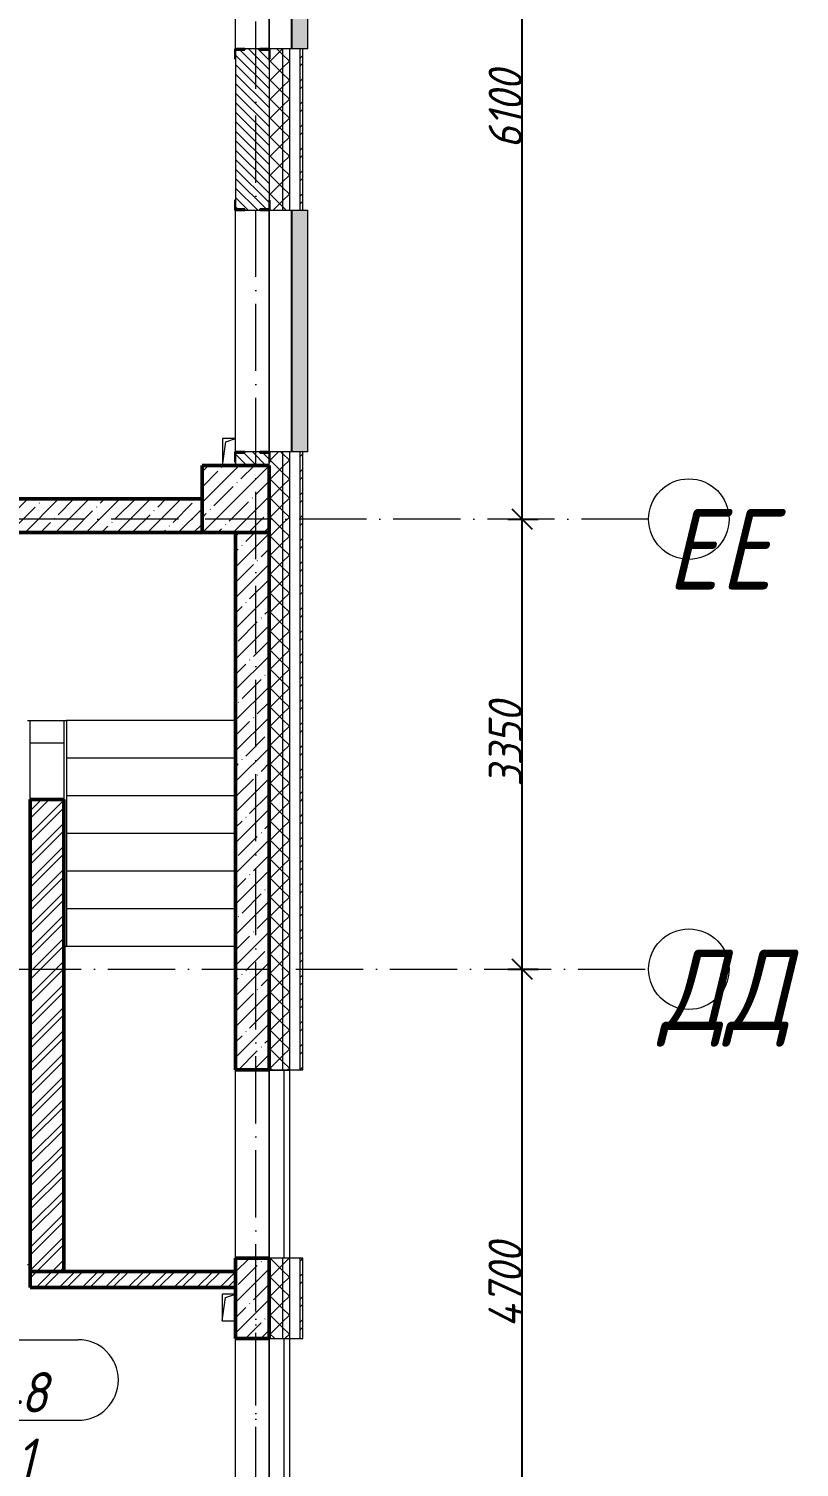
# Model space of a CAD drawing. Header units: millimetres. Extents: x -606178 to 312196, y -19338 to 632709.
# Drawn here: x -326371 to -320635, y 500018 to 510725 of the extents above; entities that cross this region are included whole.
import ezdxf

# ---------------------------------------------------------------- set-up
doc = ezdxf.new("R2010")
doc.units = ezdxf.units.MM
doc.linetypes.add('50_200_ШТРИХ_1Т_ш5_п1_п1_', pattern=[700, 500, -100, 0, -100])
for name, color, linetype, lineweight in [('A-____-____-DIMS', 7, 'Continuous', 9), ('A-FLOR-____-OTLN', 7, 'Continuous', 9), ('A-GENM-____-MCUT', 7, 'Continuous', 25), ('A-GENM-____-OTLN', 7, 'Continuous', 9), ('A-GENM-____-OTLN-1', 7, 'Continuous', 25), ('A-GLAZ-____-OTLN', 7, 'Continuous', 9), ('A-WALL-____-MCUT', 7, 'Continuous', 13), ('A-WALL-____-MCUT-1', 7, 'Continuous', 9), ('A-WALL-____-MCUT-2', 7, 'Continuous', 50), ('A-WALL-____-OTLN', 7, 'Continuous', 9), ('A-WALL-____-PATT-1', 7, 'Continuous', 9), ('A-WALL-FNSH-MCUT-1', 7, 'Continuous', 9), ('S-COLS-____-MCUT', 7, 'Continuous', 50), ('S-COLS-____-OTLN', 7, 'Continuous', 9), ('S-GRID-____-IDEN', 7, 'Continuous', 9), ('S-GRID-____-OTLN-1', 7, '50_200_ШТРИХ_1Т_ш5_п1_п1_', 9), ('S-STRS-____-OTLN-1', 7, 'Continuous', 9)]:
    doc.layers.add(name, color=color, linetype=linetype, lineweight=lineweight)
doc.layers.add('A-AREA-IDEN-1', color=7, linetype='Continuous', lineweight=9, true_color=0x000000)
doc.layers.add('A-GLAZ-____-OTLN-1', color=7, linetype='Continuous', lineweight=9, true_color=0xc0c0c0)
doc.styles.add('ISOCPEUR_I', font='isocpeui.ttf', dxfattribs={"width": 0.9, "height": 2.5})
doc.styles.add('ISOCPEUR_I_9', font='isocpeui.ttf', dxfattribs={"width": 0.9, "height": 250})
doc.dimstyles.new('ISO-2_5_0_9К_БОЛЬШОЙ_ОСИ', dxfattribs={"dimscale": 304.8, "dimtxt": 248.995294, "dimasz": 0.492126, "dimexe": 0.393701, "dimexo": 0, "dimgap": 0, "dimtad": 1, "dimdec": 0, "dimzin": 0, "dimdsep": 46, "dimtxsty": 'ISOCPEUR_I_9', "dimblk1": 'OBLIQUE', "dimblk2": 'OBLIQUE', "dimsah": 1, "dimcen": 0.09, "dimdle": 0.393701, "dimazin": 0, "dimtfac": 1, "dimtdec": 4, "dimtix": 1, "dimtmove": 0, "dimatfit": 3, "dimfxl": 1, "dimtvp": 1, "dimtolj": 1, "dimtzin": 0, "dimarcsym": 2})
pattern_1 = [(45, (-425830.77, 451794.26), (-85.53659, 85.53659), []), (45, (-425773.75, 451794.26), (-85.53659, 85.53659), [])]
pattern_2 = [(45, (-425830.77, 451794.26), (-114.04925, 114.04925), []), (45, (-425716.72, 451794.26), (-114.04925, 114.04925), [201.612, -40.322, 3.353, -36.97])]
pattern_3 = [(45, (-425830.77, 451794.26), (-70.71068, 70.71068), []), (135, (-425830.77, 451794.26), (-70.71068, -70.71068), [])]

# ---------------------------------------------------------------- blocks, each defined once
blk = doc.blocks.new('BSC_Колонна _Прямоугольная - 500х500-V133-АР1_План отверстий 1 этажа в осях 1-64_Ю-ЯЯ')
at = {"layer": 'S-COLS-____-OTLN'}
h = blk.add_hatch(dxfattribs=at)
h.set_pattern_fill('FP_144', color=256, style=0, pattern_type=2)
h.set_pattern_definition([(315, (-55431.04, 101000), (114.04925, 114.04925), []), (315, (-55431.04, 100885.95), (114.04925, 114.04925), [201.613, -40.323, 3.353, -36.97])])
h.paths.add_polyline_path([(-250, 250), (-250, -250), (250, -250), (250, 250), (178, 250)], flags=0)
at = {"layer": 'S-COLS-____-MCUT'}
for p, q in [((250, 250), (-250, 250)), ((-250, 250), (-250, -250)), ((250, -250), (250, 250)), ((-250, -250), (250, -250))]:
    blk.add_line(p, q, dxfattribs=at)
blk = doc.blocks.new('Фахверк_СКБ_Уголок - 250_2700-27497298-АР1_План отверстий 1 этажа в осях 1-64_Ю-ЯЯ')
at = {"layer": 'A-GENM-____-MCUT'}
for p, q in [((200, 181), (125, 181)), ((125, 181), (125, 106)), ((131, 106), (131, 175)), ((131, 175), (200, 175)), ((200, 175), (200, 181)), ((125, 106), (131, 106)), ((131, -6), (125, -6)), ((125, -6), (125, -81)), ((125, -81), (200, -81)), ((131, -75), (131, -6)), ((200, -75), (131, -75)), ((200, -81), (200, -75))]:
    blk.add_line(p, q, dxfattribs=at)
blk = doc.blocks.new('Фахверк_СКБ_Уголок - 250_2700_1-27501432-АР1_План отверстий 1 этажа в осях 1-64_Ю-ЯЯ')
at = {"layer": 'A-GENM-____-MCUT'}
for p, q in [((200, 181), (125, 181)), ((125, 181), (125, 106)), ((131, 106), (131, 175)), ((131, 175), (200, 175)), ((200, 175), (200, 181)), ((125, 106), (131, 106)), ((131, -6), (125, -6)), ((125, -6), (125, -81)), ((125, -81), (200, -81)), ((131, -75), (131, -6)), ((200, -75), (131, -75)), ((200, -81), (200, -75))]:
    blk.add_line(p, q, dxfattribs=at)
blk = doc.blocks.new('AR_Отверстие прямоугольное _в плите_ - AR_Отверстие прямоугольное _в плите_-V224-АР1_План отверстий 1 этажа в осях 1-64_Ю-ЯЯ')
at = {"layer": 'A-GENM-____-OTLN'}
for p, q in [((49, 100), (-50, 100)), ((-50, 100), (-50, -100)), ((-50, -100), (-25, 75)), ((-25, 75), (49, 100))]:
    blk.add_line(p, q, dxfattribs=at)
blk = doc.blocks.new('AR_Отверстие прямоугольное _в плите_ - AR_Отверстие прямоугольное _в плите_-V225-АР1_План отверстий 1 этажа в осях 1-64_Ю-ЯЯ')
at = {"layer": 'A-GENM-____-OTLN'}
for p, q in [((50, 100), (-50, 100)), ((-50, 100), (-50, -100)), ((-50, -100), (-25, 75)), ((-25, 75), (50, 100)), ((-50, -100), (50, -100))]:
    blk.add_line(p, q, dxfattribs=at)
blk = doc.blocks.new('Отлив_СКБ - Отлив витража_120_НВФ-31885687-АР1_План отверстий 1 этажа в осях 1-64_Ю-ЯЯ')
at = {"layer": 'A-GLAZ-____-OTLN-1'}
for points in [[(0, -2), (1800, -2), (1800, 0), (0, 0)], [(877, -120), (1800, -120), (1800, -2), (0, -2), (0, -120)]]:
    blk.add_hatch(color=256, dxfattribs=at).paths.add_polyline_path(points, flags=0)
at = {"layer": 'A-GLAZ-____-OTLN'}
for p, q in [((0, 0), (1800, 0)), ((1800, -2), (0, -2)), ((0, -120), (0, -83)), ((1800, -83), (1800, -120)), ((0, -120), (1800, -120))]:
    blk.add_line(p, q, dxfattribs=at)
blk = doc.blocks.new('Ось сетки - Круг_Ø6_00__ISO-2_5_0_9K_-25732049-АР1_План отверстий 1 этажа в осях 1-64_Ю-ЯЯ')
at = {"layer": 'S-GRID-____-IDEN'}
blk.add_circle((0, 0), 3, dxfattribs=at)
blk = doc.blocks.new('_Oblique')
at = {"color": 0, "linetype": 'ByBlock', "lineweight": -2}
blk.add_line((-0.5, -0.5), (0.5, 0.5), dxfattribs=at)
blk = doc.blocks.new('*D4397')
at = {"layer": 'A-____-____-DIMS', "color": 0, "lineweight": -2, "transparency": 16777216}
for p, q in [((-322697, 498905), (-322697, 503845)), ((-322803, 503725), (-322577, 503725)), ((-322803, 499025), (-322577, 499025))]:
    blk.add_line(p, q, dxfattribs=at)
at = {"layer": 'Defpoints', "color": 0, "transparency": 16777216}
for p in [(-322803, 503725), (-322697, 503725), (-322803, 499025)]:
    blk.add_point(p, dxfattribs=at)
at = {"layer": 'A-____-____-DIMS', "color": 0, "lineweight": -2, "transparency": 16777216, "xscale": 150, "yscale": 150, "zscale": 150}
for p, rotation in [((-322697, 503725), 90), ((-322697, 499025), 270)]:
    blk.add_blockref('_Oblique', p, dxfattribs=dict(at, rotation=rotation))
at = {"layer": 'A-____-____-DIMS', "color": 0, "transparency": 16777216, "insert": (-322823, 501375), "char_height": 250, "width": 781.46, "attachment_point": 5, "rotation": 90, "style": 'ISOCPEUR_I_9'}
blk.add_mtext('\\A1;4700', dxfattribs=at)
blk = doc.blocks.new('*D4398')
at = {"layer": 'A-____-____-DIMS', "color": 0, "lineweight": -2, "transparency": 16777216}
for p, q in [((-322697, 503605), (-322697, 507195)), ((-322803, 507075), (-322577, 507075)), ((-322803, 503725), (-322577, 503725))]:
    blk.add_line(p, q, dxfattribs=at)
at = {"layer": 'Defpoints', "color": 0, "transparency": 16777216}
for p in [(-322803, 507075), (-322697, 507075), (-322803, 503725)]:
    blk.add_point(p, dxfattribs=at)
at = {"layer": 'A-____-____-DIMS', "color": 0, "lineweight": -2, "transparency": 16777216, "xscale": 150, "yscale": 150, "zscale": 150}
for p, rotation in [((-322697, 507075), 90), ((-322697, 503725), 270)]:
    blk.add_blockref('_Oblique', p, dxfattribs=dict(at, rotation=rotation))
at = {"layer": 'A-____-____-DIMS', "color": 0, "transparency": 16777216, "insert": (-322822, 505400), "char_height": 250, "width": 758.48, "attachment_point": 5, "rotation": 90, "style": 'ISOCPEUR_I_9'}
blk.add_mtext('\\A1;3350', dxfattribs=at)
blk = doc.blocks.new('*D4399')
at = {"layer": 'A-____-____-DIMS', "color": 0, "lineweight": -2, "transparency": 16777216}
for p, q in [((-322697, 506955), (-322697, 513295)), ((-322803, 513175), (-322577, 513175)), ((-322803, 507075), (-322577, 507075))]:
    blk.add_line(p, q, dxfattribs=at)
at = {"layer": 'Defpoints', "color": 0, "transparency": 16777216}
for p in [(-322803, 513175), (-322697, 513175), (-322803, 507075)]:
    blk.add_point(p, dxfattribs=at)
at = {"layer": 'A-____-____-DIMS', "color": 0, "lineweight": -2, "transparency": 16777216, "xscale": 150, "yscale": 150, "zscale": 150}
for p, rotation in [((-322697, 513175), 90), ((-322697, 507075), 270)]:
    blk.add_blockref('_Oblique', p, dxfattribs=dict(at, rotation=rotation))
at = {"layer": 'A-____-____-DIMS', "color": 0, "transparency": 16777216, "insert": (-322822, 510125), "char_height": 250, "width": 701.02, "attachment_point": 5, "rotation": 90, "style": 'ISOCPEUR_I_9'}
blk.add_mtext('\\A1;6100', dxfattribs=at)
blk = doc.blocks.new('AAR_СКБ_Марка_помещения_1_5 ммп - Номер _ Площадь-27962135-АИ_План этажа_Стены_1')
at = {"layer": 'A-AREA-IDEN-1'}
for p, q in [((-2.987, 3), (3.013, 3)), ((-2.987, 0), (3.013, 0))]:
    blk.add_line(p, q, dxfattribs=at)
for centre, start, end in [((-2.987, 1.5), 90, 270), ((3.013, 1.5), 270, 90)]:
    blk.add_arc(centre, 1.5, start, end, dxfattribs=at)

msp = doc.modelspace()

# ---------------------------------------------------------------- hatches: boundary and pattern name
at = {"layer": 'A-WALL-____-PATT-1'}
h = msp.add_hatch(dxfattribs=at)
h.set_pattern_fill('FP_1', color=256, style=0, pattern_type=2)
h.set_pattern_definition(pattern_3)
h.paths.add_polyline_path([(-324430.7712, 498610.3011), (-324430.7712, 498875.3011), (-324480.7712, 498875.3011), (-324480.7712, 498610.3011)], flags=0)
h.paths.add_polyline_path([(-324430.7712, 500975.3011), (-324430.7712, 501575.3011), (-324480.7712, 501575.3011), (-324480.7712, 500975.3011)], flags=0)
h.paths.add_polyline_path([(-324480.7712, 502975.3011), (-324430.7712, 502975.3011), (-324430.7712, 507575.3011), (-324480.7712, 507575.3011), (-324480.7712, 505789.1468)], flags=0)
h.paths.add_polyline_path([(-324480.7712, 509375.3011), (-324430.7712, 509375.3011), (-324430.7712, 510575.3011), (-324480.7712, 510575.3011), (-324480.7712, 509825.3596)], flags=0)
h.paths.add_polyline_path([(-324430.7712, 512375.3011), (-324430.7712, 513575.3011), (-324480.7712, 513575.3011), (-324480.7712, 512375.3011)], flags=0)
h.paths.add_polyline_path([(-324430.7712, 515375.3011), (-324430.7712, 516575.3011), (-324480.7712, 516575.3011), (-324480.7712, 515375.3011)], flags=0)
h.paths.add_polyline_path([(-324480.7712, 518375.3011), (-324430.7712, 518375.3011), (-324430.7712, 519525.3011), (-324480.7712, 519525.3011), (-324480.7712, 518705.0277)], flags=0)
h.paths.add_polyline_path([(-324430.7712, 521275.3011), (-324430.7712, 522525.3011), (-324480.7712, 522525.3011), (-324480.7712, 521275.3011)], flags=0)
h.paths.add_polyline_path([(-324430.7712, 524325.3011), (-324430.7712, 525525.3011), (-324480.7712, 525525.3011), (-324480.7712, 524325.3011)], flags=0)
h.paths.add_polyline_path([(-324480.7712, 527325.3011), (-324430.7712, 527325.3011), (-324430.7712, 528525.3011), (-324480.7712, 528525.3011), (-324480.7712, 528391.9384)], flags=0)
h.paths.add_polyline_path([(-324480.7712, 530325.3011), (-324430.7712, 530325.3011), (-324430.7712, 537625.3011), (-324480.7712, 537625.3011), (-324480.7712, 530813.6661)], flags=0)
h = msp.add_hatch(dxfattribs=at)
h.set_pattern_fill('FP_1', color=256, style=0, pattern_type=2)
h.set_pattern_definition(pattern_3)
h.paths.add_polyline_path([(-324480.7712, 498610.3011), (-324480.7712, 498875.3011), (-324580.7712, 498875.3011), (-324580.7712, 498610.3011)], flags=0)
h.paths.add_polyline_path([(-324480.7712, 500975.3011), (-324480.7712, 501575.3011), (-324580.7712, 501575.3011), (-324580.7712, 500975.3011)], flags=0)
h.paths.add_polyline_path([(-324480.7712, 502975.3011), (-324480.7712, 507575.3011), (-324574.7712, 507575.3011), (-324574.7712, 507500.3011), (-324580.7712, 507500.3011), (-324580.7712, 502975.3011)], flags=0)
h.paths.add_polyline_path([(-324480.7712, 509375.3011), (-324480.7712, 510575.3011), (-324574.7712, 510575.3011), (-324574.7712, 510500.3011), (-324580.7712, 510500.3011), (-324580.7712, 509450.3011), (-324574.7712, 509450.3011), (-324574.7712, 509375.3011)], flags=0)
h.paths.add_polyline_path([(-324480.7712, 512375.3011), (-324480.7712, 513575.3011), (-324574.7712, 513575.3011), (-324574.7712, 513500.3011), (-324580.7712, 513500.3011), (-324580.7712, 512450.3011), (-324574.7712, 512450.3011), (-324574.7712, 512375.3011)], flags=0)
h.paths.add_polyline_path([(-324574.7712, 515375.3011), (-324480.7712, 515375.3011), (-324480.7712, 516575.3011), (-324574.7712, 516575.3011), (-324574.7712, 516500.3011), (-324580.7712, 516500.3011), (-324580.7712, 515450.3011), (-324574.7712, 515450.3011), (-324574.7712, 515381.3011)], flags=0)
h.paths.add_polyline_path([(-324480.7712, 518375.3011), (-324480.7712, 519525.3011), (-324574.7712, 519525.3011), (-324574.7712, 519450.3011), (-324580.7712, 519450.3011), (-324580.7712, 518450.3011), (-324574.7712, 518450.3011), (-324574.7712, 518375.3011)], flags=0)
h.paths.add_polyline_path([(-324574.7712, 521275.3011), (-324480.7712, 521275.3011), (-324480.7712, 522525.3011), (-324574.7712, 522525.3011), (-324574.7712, 522450.3011), (-324580.7712, 522450.3011), (-324580.7712, 521350.3011), (-324574.7712, 521350.3011), (-324574.7712, 521281.3011)], flags=0)
h.paths.add_polyline_path([(-324574.7712, 524325.3011), (-324480.7712, 524325.3011), (-324480.7712, 525525.3011), (-324580.7712, 525525.3011), (-324580.7712, 524400.3011), (-324574.7712, 524400.3011), (-324574.7712, 524331.3011)], flags=0)
h.paths.add_polyline_path([(-324574.7712, 527325.3011), (-324480.7712, 527325.3011), (-324480.7712, 528525.3011), (-324574.7712, 528525.3011), (-324574.7712, 528450.3011), (-324580.7712, 528450.3011), (-324580.7712, 527400.3011), (-324574.7712, 527400.3011), (-324574.7712, 527331.3011)], flags=0)
h.paths.add_polyline_path([(-324480.7712, 530325.3011), (-324480.7712, 537575.3011), (-324580.7712, 537575.3011), (-324580.7712, 530400.3011), (-324574.7712, 530400.3011), (-324574.7712, 530325.3011)], flags=0)
h = msp.add_hatch(dxfattribs=at)
h.set_pattern_fill('FP_3', color=256, style=0, pattern_type=2)
h.set_pattern_definition(pattern_1)
h.paths.add_polyline_path([(-324330.7712, 498610.3011), (-324330.7712, 498875.3011), (-324350.7712, 498875.3011), (-324350.7712, 498610.3011)], flags=0)
h.paths.add_polyline_path([(-324330.7712, 500975.3011), (-324330.7712, 501575.3011), (-324350.7712, 501575.3011), (-324350.7712, 500975.3011)], flags=0)
h.paths.add_polyline_path([(-324330.7712, 502975.3011), (-324330.7712, 507575.3011), (-324350.7712, 507575.3011), (-324350.7712, 502975.3011)], flags=0)
h.paths.add_polyline_path([(-324350.7712, 509375.3011), (-324330.7712, 509375.3011), (-324330.7712, 510576.8011), (-324350.7712, 510576.8011), (-324350.7712, 509825.3596)], flags=0)
h.paths.add_polyline_path([(-324330.7712, 512375.3011), (-324330.7712, 513575.3011), (-324350.7712, 513575.3011), (-324350.7712, 512375.3011)], flags=0)
h.paths.add_polyline_path([(-324330.7712, 515375.3011), (-324330.7712, 516575.3011), (-324350.7712, 516575.3011), (-324350.7712, 515375.3011)], flags=0)
h.paths.add_polyline_path([(-324330.7712, 518375.3011), (-324330.7712, 519525.3011), (-324350.7712, 519525.3011), (-324350.7712, 518375.3011)], flags=0)
h = msp.add_hatch(dxfattribs=at)
h.set_pattern_fill('FP_6', color=256, style=0, pattern_type=2)
h.set_pattern_definition([(135, (-425830.77, 451794.26), (-35.35534, -35.35534), [])])
h.paths.add_polyline_path([(-324830.7712, 507475.3011), (-324580.7712, 507475.3011), (-324580.7712, 507569.3011), (-324649.7712, 507569.3011), (-324649.7712, 507575.3011), (-324761.7712, 507575.3011), (-324761.7712, 507569.3011), (-324830.7712, 507569.3011), (-324830.7712, 507500.3011)], flags=0)
h.paths.add_polyline_path([(-324649.7712, 509375.3011), (-324649.7712, 509381.3011), (-324580.7712, 509381.3011), (-324580.7712, 510569.3011), (-324649.7712, 510569.3011), (-324649.7712, 510575.3011), (-324761.7712, 510575.3011), (-324761.7712, 510569.3011), (-324830.7712, 510569.3011), (-324830.7712, 509381.3011), (-324761.7712, 509381.3011), (-324761.7712, 509375.3011)], flags=0)
h.paths.add_polyline_path([(-324649.7712, 512375.3011), (-324649.7712, 512381.3011), (-324580.7712, 512381.3011), (-324580.7712, 512925.3011), (-324830.7712, 512925.3011), (-324830.7712, 512381.3011), (-324761.7712, 512381.3011), (-324761.7712, 512375.3011), (-324656.7667, 512375.3011)], flags=0)
h = msp.add_hatch(dxfattribs=at)
h.set_pattern_fill('FP_13', color=256, style=0, pattern_type=2)
h.set_pattern_definition(pattern_2)
h.paths.add_polyline_path([(-325080.7712, 506975.3011), (-325080.7712, 507225.3011), (-328480.7712, 507225.3011), (-328480.7712, 506975.3011), (-325098.6419, 506975.3011)], flags=0)
h = msp.add_hatch(dxfattribs=at)
h.set_pattern_fill('FP_13', color=256, style=0, pattern_type=2)
h.set_pattern_definition(pattern_2)
h.paths.add_polyline_path([(-324580.7712, 500975.3011), (-324580.7712, 501575.3011), (-324830.7712, 501575.3011), (-324830.7712, 500975.3011)], flags=0)
h.paths.add_polyline_path([(-324580.7712, 502975.3011), (-324580.7712, 506975.3011), (-324830.7712, 506975.3011), (-324830.7712, 502975.3011)], flags=0)
h = msp.add_hatch(dxfattribs=at)
h.set_pattern_fill('FP_3', color=256, style=0, pattern_type=2)
h.set_pattern_definition(pattern_1)
h.paths.add_polyline_path([(-326110.7712, 501475.3011), (-326110.7712, 504988.3662), (-326360.7712, 504988.3662), (-326360.7712, 501475.3011)], flags=0)
h = msp.add_hatch(dxfattribs=at)
h.set_pattern_fill('FP_3', color=256, style=0, pattern_type=2)
h.set_pattern_definition(pattern_1)
h.paths.add_polyline_path([(-324830.7712, 501355.3011), (-324830.7712, 501475.3011), (-326360.7712, 501475.3011), (-326360.7712, 501355.3011)], flags=0)

# ---------------------------------------------------------------- linework, layer by layer
at = {"layer": 'A-FLOR-____-OTLN'}
for p, q in [((-324830.7712, 503895.3011), (-326110.7712, 503895.3011)), ((-326360.7712, 501525.3011), (-326380.7712, 501525.3011))]:
    msp.add_line(p, q, dxfattribs=at)
at = {"layer": 'A-WALL-____-MCUT'}
for p, q in [((-324649.7712, 510575.3011), (-324761.7712, 510575.3011)), ((-324350.7712, 510575.3011), (-324574.7712, 510575.3011)), ((-324350.7712, 509375.3011), (-324350.7712, 510575.3011)), ((-324830.7712, 510500.3011), (-324830.7712, 509450.3011)), ((-324761.7712, 509375.3011), (-324649.7712, 509375.3011)), ((-324574.7712, 509375.3011), (-324350.7712, 509375.3011)), ((-324649.7712, 507575.3011), (-324761.7712, 507575.3011)), ((-324350.7712, 507575.3011), (-324574.7712, 507575.3011)), ((-324350.7712, 502975.3011), (-324350.7712, 507575.3011)), ((-324830.7712, 507500.3011), (-324830.7712, 507475.3011)), ((-324580.7712, 502975.3011), (-324350.7712, 502975.3011)), ((-324350.7712, 501575.3011), (-324580.7712, 501575.3011)), ((-324350.7712, 500975.3011), (-324350.7712, 501575.3011)), ((-324580.7712, 500975.3011), (-324350.7712, 500975.3011))]:
    msp.add_line(p, q, dxfattribs=at)
at = {"layer": 'A-WALL-____-MCUT-1'}
for p, q in [((-324480.7712, 510575.3011), (-324480.7712, 509375.3011)), ((-324430.7712, 510575.3011), (-324430.7712, 509375.3011)), ((-324580.7712, 510500.3011), (-324580.7712, 509450.3011)), ((-324480.7712, 507575.3011), (-324480.7712, 502975.3011)), ((-324430.7712, 507575.3011), (-324430.7712, 502975.3011)), ((-324580.7712, 507475.3011), (-324580.7712, 507500.3011)), ((-324480.7712, 501575.3011), (-324480.7712, 500975.3011)), ((-324430.7712, 501575.3011), (-324430.7712, 500975.3011))]:
    msp.add_line(p, q, dxfattribs=at)
at = {"layer": 'A-WALL-____-MCUT-2'}
for p, q in [((-325080.7712, 507225.3011), (-328480.7712, 507225.3011)), ((-328230.7712, 506975.3011), (-325080.7712, 506975.3011)), ((-324830.7712, 506975.3011), (-324830.7712, 502975.3011)), ((-324580.7712, 506975.3011), (-324580.7712, 502975.3011)), ((-326360.7712, 504988.3662), (-326360.7712, 501355.3011)), ((-326110.7712, 504988.3662), (-326360.7712, 504988.3662)), ((-326110.7712, 501475.3011), (-326110.7712, 504988.3662)), ((-324830.7712, 502975.3011), (-324580.7712, 502975.3011)), ((-324830.7712, 501575.3011), (-324830.7712, 500975.3011)), ((-324580.7712, 501575.3011), (-324830.7712, 501575.3011)), ((-324580.7712, 501575.3011), (-324580.7712, 500975.3011)), ((-326360.7712, 501475.3011), (-324830.7712, 501475.3011)), ((-326360.7712, 501355.3011), (-324830.7712, 501355.3011)), ((-324830.7712, 500975.3011), (-324580.7712, 500975.3011))]:
    msp.add_line(p, q, dxfattribs=at)
at = {"layer": 'A-WALL-____-OTLN'}
for p, q in [((-324830.7712, 510575.3011), (-324830.7712, 512375.3011)), ((-324580.7712, 512375.3011), (-324580.7712, 510575.3011)), ((-324580.7712, 510575.3011), (-324580.7712, 512375.3011)), ((-324830.7712, 507575.3011), (-324830.7712, 509375.3011)), ((-324580.7712, 509375.3011), (-324580.7712, 507575.3011)), ((-324580.7712, 507575.3011), (-324580.7712, 509375.3011)), ((-326360.7712, 504988.3662), (-326360.7712, 505575.3011)), ((-326360.7712, 505575.3011), (-326110.7712, 505575.3011)), ((-326110.7712, 505575.3011), (-326110.7712, 504988.3662)), ((-326110.7712, 505408.3662), (-326360.7712, 505408.3662)), ((-324830.7712, 501575.3011), (-324830.7712, 502975.3011)), ((-324580.7712, 501575.3011), (-324580.7712, 502975.3011)), ((-324580.7712, 502975.3011), (-324580.7712, 501575.3011)), ((-324580.7712, 502973.3011), (-324430.7712, 502973.3011)), ((-324470.7712, 502975.3011), (-324470.7712, 501575.3011)), ((-324430.7712, 502973.3011), (-324430.7712, 501575.3011)), ((-324830.7712, 498875.3011), (-324830.7712, 500975.3011)), ((-324580.7712, 498875.3011), (-324580.7712, 500975.3011)), ((-324580.7712, 500975.3011), (-324580.7712, 498875.3011)), ((-324470.7712, 500975.3011), (-324470.7712, 498875.3011)), ((-324430.7712, 500975.3011), (-324430.7712, 498875.3011))]:
    msp.add_line(p, q, dxfattribs=at)
at = {"layer": 'A-WALL-FNSH-MCUT-1'}
for p, q in [((-324330.7712, 510576.8011), (-324350.7712, 510576.8011)), ((-324350.7712, 510576.8011), (-324350.7712, 510575.3011)), ((-324330.7712, 509375.3011), (-324330.7712, 510576.8011)), ((-324350.7712, 509375.3011), (-324330.7712, 509375.3011)), ((-324330.7712, 507575.3011), (-324350.7712, 507575.3011)), ((-324330.7712, 502975.3011), (-324330.7712, 507575.3011)), ((-324350.7712, 502975.3011), (-324330.7712, 502975.3011)), ((-324330.7712, 501575.3011), (-324350.7712, 501575.3011)), ((-324330.7712, 500975.3011), (-324330.7712, 501575.3011)), ((-324350.7712, 500975.3011), (-324330.7712, 500975.3011))]:
    msp.add_line(p, q, dxfattribs=at)
at = {"layer": 'S-GRID-____-OTLN-1'}
for p, q in [((-324680.7712, 491375.8881), (-324680.7712, 542687.1106)), ((-321756.3646, 507075.3011), (-430499.5414, 507075.3011)), ((-356586.1335, 503725.3011), (-321756.3646, 503725.3011)), ((-324680.7712, 447311.6528), (-324680.7712, 501675.2188)), ((-324680.7712, 447311.6528), (-324680.7712, 501675.2188))]:
    msp.add_line(p, q, dxfattribs=at)
at = {"layer": 'S-STRS-____-OTLN-1'}
for p, q in [((-326380.7712, 505575.3011), (-326360.7712, 505575.3011)), ((-326110.7712, 505575.3011), (-326090.7712, 505575.3011)), ((-324830.7712, 505575.3011), (-326090.7712, 505575.3011)), ((-326090.7712, 505575.3011), (-326090.7712, 505295.3011)), ((-324830.7712, 505575.3011), (-326090.7712, 505575.3011)), ((-326090.7712, 505295.3011), (-326090.7712, 505015.3011)), ((-324830.7712, 505295.3011), (-326090.7712, 505295.3011)), ((-324830.7712, 505295.3011), (-326090.7712, 505295.3011)), ((-326090.7712, 505015.3011), (-326090.7712, 504735.3011)), ((-324830.7712, 505015.3011), (-326090.7712, 505015.3011)), ((-324830.7712, 505015.3011), (-326090.7712, 505015.3011)), ((-326090.7712, 504735.3011), (-326090.7712, 504455.3011)), ((-324830.7712, 504735.3011), (-326090.7712, 504735.3011)), ((-324830.7712, 504735.3011), (-326090.7712, 504735.3011)), ((-326090.7712, 504455.3011), (-326090.7712, 504175.3011)), ((-324830.7712, 504455.3011), (-326090.7712, 504455.3011)), ((-324830.7712, 504455.3011), (-326090.7712, 504455.3011)), ((-326090.7712, 504175.3011), (-326090.7712, 503895.3011)), ((-324830.7712, 504175.3011), (-326090.7712, 504175.3011)), ((-324830.7712, 504175.3011), (-326090.7712, 504175.3011)), ((-324830.7712, 503895.3011), (-326090.7712, 503895.3011))]:
    msp.add_line(p, q, dxfattribs=at)

# ---------------------------------------------------------------- block references
at = {"layer": 'A-AREA-IDEN-1', "xscale": 199.9999999999999, "yscale": 199.9999999999999, "zscale": 199.9999999999999}
msp.add_blockref('AAR_СКБ_Марка_помещения_1_5 ммп - Номер _ Площадь-27962135-АИ_План этажа_Стены_1', (-326605.6278, 500367.5336), dxfattribs=at)
at = {"layer": 'A-GENM-____-OTLN'}
for name, p in [('AR_Отверстие прямоугольное _в плите_ - AR_Отверстие прямоугольное _в плите_-V224-АР1_План отверстий 1 этажа в осях 1-64_Ю-ЯЯ', (-324879.4545, 507575.3011)), ('AR_Отверстие прямоугольное _в плите_ - AR_Отверстие прямоугольное _в плите_-V225-АР1_План отверстий 1 этажа в осях 1-64_Ю-ЯЯ', (-324880.7712, 501206.8969))]:
    msp.add_blockref(name, p, dxfattribs=at)
at = {"layer": 'A-GENM-____-OTLN-1'}
for name, p, rotation in [('Фахверк_СКБ_Уголок - 250_2700-27497298-АР1_План отверстий 1 этажа в осях 1-64_Ю-ЯЯ', (-324755.7712, 510700.3011), 269.9999999999999), ('Фахверк_СКБ_Уголок - 250_2700-27497298-АР1_План отверстий 1 этажа в осях 1-64_Ю-ЯЯ', (-324655.7712, 509250.3011), 89.99999999999993), ('Фахверк_СКБ_Уголок - 250_2700_1-27501432-АР1_План отверстий 1 этажа в осях 1-64_Ю-ЯЯ', (-324755.7712, 507700.3011), 269.9999999999999)]:
    msp.add_blockref(name, p, dxfattribs=dict(at, rotation=rotation))
at = {"layer": 'A-GLAZ-____-OTLN', "rotation": 90}
for p in [(-324413.7712, 510575.3011), (-324413.7712, 507575.3011)]:
    msp.add_blockref('Отлив_СКБ - Отлив витража_120_НВФ-31885687-АР1_План отверстий 1 этажа в осях 1-64_Ю-ЯЯ', p, dxfattribs=at)
at = {"layer": 'S-COLS-____-OTLN', "rotation": 89.9999999999999}
msp.add_blockref('BSC_Колонна _Прямоугольная - 500х500-V133-АР1_План отверстий 1 этажа в осях 1-64_Ю-ЯЯ', (-324830.7712, 507225.3011), dxfattribs=at)
at = {"layer": 'S-GRID-____-IDEN', "xscale": 99.99999999999993, "yscale": 99.99999999999993, "zscale": 99.99999999999993}
for p, rotation in [((-321456.3646, 507075.3011), 89.9999999999998), ((-321456.3646, 503725.3011), 269.9999999999995)]:
    msp.add_blockref('Ось сетки - Круг_Ø6_00__ISO-2_5_0_9K_-25732049-АР1_План отверстий 1 этажа в осях 1-64_Ю-ЯЯ', p, dxfattribs=dict(at, rotation=rotation))

# ---------------------------------------------------------------- texts
at = {"layer": 'A-AREA-IDEN-1', "char_height": 300, "attachment_point": 8, "line_spacing_factor": 1.139951, "style": 'ISOCPEUR_I'}
for s, insert, width in [('\\pxqc,t8.46667,16.93333,25.4,33.86667,42.33333,50.8,59.26667,67.73333,76.2,84.66667,93.13333,101.6,110.06667,118.53333,127,135.46667,143.93333,152.4,160.86667,169.33333,177.8,186.26667,194.73333,203.2,211.66667,220.13333,228.6,237.06667,245.53333,254,262.46667,270.93333;{1.048}', (-326631.0569, 500425.8635), 940), ('\\pxqc,t8.46667,16.93333,25.4,33.86667,42.33333,50.8,59.26667,67.73333,76.2,84.66667,93.13333,101.6,110.06667,118.53333,127,135.46667,143.93333,152.4,160.86667,169.33333,177.8,186.26667,194.73333,203.2,211.66667,220.13333,228.6,237.06667,245.53333,254,262.46667,270.93333;{26,1}', (-326631.0569, 499861.9155), 702)]:
    msp.add_mtext(s, dxfattribs=dict(at, insert=insert, width=width))
at = {"layer": 'S-GRID-____-IDEN', "char_height": 600, "attachment_point": 1, "style": 'ISOCPEUR_I_9'}
for s, insert, width in [('ЕЕ', (-321623.4351, 507151.377), 404.0505), ('ДД', (-321670.4441, 503871.9336), 505.063125)]:
    msp.add_mtext(s, dxfattribs=dict(at, insert=insert, width=width))

# ---------------------------------------------------------------- dimensions: what is measured, and where the dimension line sits
at = {"layer": 'A-____-____-DIMS'}
for base, p1, p2, override, picture, middle in [((-322696.5297, 513175.3011), (-322802.5957, 507075.3011), (-322802.5957, 513175.3011), {"dimpost": '<>', "dimfxl": 6100}, '*D4399', (-322821.5297, 510125.3011)), ((-322696.5297, 507075.3011), (-322802.5957, 503725.3011), (-322802.5957, 507075.3011), {"dimpost": '<>', "dimfxl": 3350}, '*D4398', (-322821.5297, 505400.3011)), ((-322696.5297, 503725.3011), (-322802.5957, 499025.3011), (-322802.5957, 503725.3011), {"dimpost": '<>', "dimfxl": 4700}, '*D4397', (-322823.1396, 501375.3011))]:
    dim = msp.add_linear_dim(base=base, p1=p1, p2=p2, angle=90, dimstyle='ISO-2_5_0_9К_БОЛЬШОЙ_ОСИ', override=override, dxfattribs=at)
    dim.commit()
    dim.dimension.update_dxf_attribs({"geometry": picture, "text_midpoint": middle})

doc.saveas('drawing.dxf')
